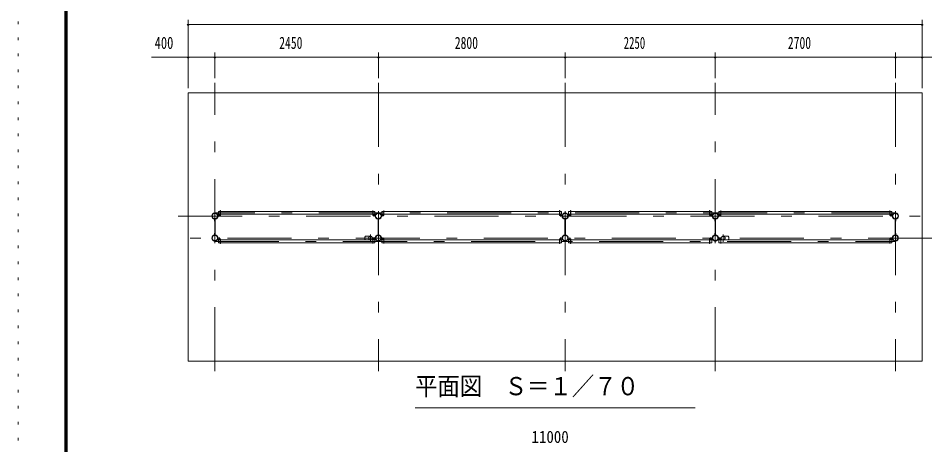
# Model space of a CAD drawing. Units: millimetres, scale not verified, with parts at other scales. Extents: x -33157 to 33170, y -14700 to 14700.
# Drawn here: x -8410 to 5182, y -5647 to 748 of the extents above; entities that cross this region are included whole.
import ezdxf
from ezdxf.enums import TextEntityAlignment as Align

# ---------------------------------------------------------------- set-up
doc = ezdxf.new("R2010")
doc.units = ezdxf.units.MM
doc.header["$LTSCALE"] = 80
doc.linetypes.add('USER3', pattern=[24, 12, -5, 2, -5])
doc.linetypes.add('USER4', pattern=[3, 0.5, -2.5])
for name, color, linetype, lineweight in [('0-2_1-07BOLD', 7, 'Continuous', 18), ('0-3_1-27CENTER', 3, 'USER3', 18), ('0-5_1-57DIM', 3, 'Continuous', 18), ('0-C_F-F1PAPER', 5, 'Continuous', 18), ('0-D_F-E_J_ADD', 5, 'USER4', 18)]:
    doc.layers.add(name, color=color, linetype=linetype, lineweight=lineweight)
doc.styles.add('ＭＳ ゴシック', font='')
doc.styles.get('ＭＳ ゴシック').set_extended_font_data('MS Gothic')

msp = doc.modelspace()

# ---------------------------------------------------------------- linework, layer by layer
at = {"layer": '0-2_1-07BOLD'}
for p, q in [((-5375.86, -2146.96), (-3094.96, -2146.96)), ((-2925.86, -2146.96), (-294.96, -2146.96)), ((1955.05, -2146.96), (-125.85, -2146.96)), ((2124.15, -2146.96), (4655.05, -2146.96)), ((-5463.4, -2503.01), (-5463.4, -2261.91)), ((-5457.4, -2261.91), (-5457.4, -2503.01)), ((-5415.86, -2209.46), (-5415.86, -2229.46)), ((-5381.06, -2204.26), (-5410.66, -2204.26)), ((-5410.66, -2207.46), (-5381.06, -2207.46)), ((-3094.96, -2189.66), (-5375.86, -2189.66)), ((-3062.91, -2189.66), (-3091.76, -2189.66)), ((-3089.76, -2204.26), (-3060.16, -2204.26)), ((-3060.16, -2207.46), (-3089.76, -2207.46)), ((-3013.4, -2503.01), (-3013.4, -2261.91)), ((-3007.4, -2261.91), (-3007.4, -2503.01)), ((-2931.06, -2204.26), (-2960.66, -2204.26)), ((-2960.66, -2207.46), (-2931.06, -2207.46)), ((-294.96, -2189.66), (-2925.86, -2189.66)), ((-262.91, -2189.66), (-291.76, -2189.66)), ((-289.76, -2204.26), (-260.16, -2204.26)), ((-260.16, -2207.46), (-289.76, -2207.46)), ((-254.95, -2209.46), (-254.95, -2229.46)), ((-213.4, -2261.91), (-213.4, -2503.01)), ((-207.4, -2503.01), (-207.4, -2261.91)), ((-160.65, -2204.26), (-131.05, -2204.26)), ((-131.05, -2207.46), (-160.65, -2207.46)), ((-125.85, -2189.66), (1955.05, -2189.66)), ((1958.25, -2189.66), (1987.1, -2189.66)), ((1960.25, -2204.26), (1989.85, -2204.26)), ((1989.85, -2207.46), (1960.25, -2207.46)), ((2036.59, -2503.01), (2036.59, -2261.91)), ((2042.59, -2261.91), (2042.59, -2503.01)), ((2118.95, -2204.26), (2089.35, -2204.26)), ((2089.35, -2207.46), (2118.95, -2207.46)), ((4655.05, -2189.66), (2124.15, -2189.66)), ((4687.1, -2189.66), (4658.25, -2189.66)), ((4660.25, -2204.26), (4689.85, -2204.26)), ((4689.85, -2207.46), (4660.25, -2207.46)), ((4695.05, -2209.46), (4695.05, -2229.46)), ((4736.59, -2261.91), (4736.59, -2503.01)), ((4742.59, -2503.01), (4742.59, -2261.91)), ((-5410.66, -2557.46), (-5381.06, -2557.46)), ((-5381.06, -2560.66), (-5410.66, -2560.66)), ((-5375.86, -2575.26), (-3094.96, -2575.26)), ((-3205.5, -2519.96), (-3137.92, -2519.96)), ((-3137.92, -2574.96), (-3205.5, -2574.96)), ((-3101.07, -2544.45), (-3054.85, -2544.45)), ((-3054.85, -2550.45), (-3101.07, -2550.45)), ((-3056.33, -2542.85), (-3099.67, -2542.85)), ((-3099.67, -2552.06), (-3056.33, -2552.06)), ((-3091.76, -2575.26), (-3062.91, -2575.26)), ((-3060.16, -2557.46), (-3089.76, -2557.46)), ((-3089.76, -2560.66), (-3060.16, -2560.66)), ((-3054.96, -2555.46), (-3054.96, -2535.46)), ((-2965.86, -2555.46), (-2965.86, -2535.46)), ((-2960.66, -2557.46), (-2931.06, -2557.46)), ((-2931.06, -2560.66), (-2960.66, -2560.66)), ((-294.96, -2575.26), (-2925.86, -2575.26)), ((-262.91, -2575.26), (-291.76, -2575.26)), ((-260.16, -2557.46), (-289.76, -2557.46)), ((-289.76, -2560.66), (-260.16, -2560.66)), ((-160.65, -2557.46), (-131.05, -2557.46)), ((-131.05, -2560.66), (-160.65, -2560.66)), ((1955.05, -2575.26), (-125.85, -2575.26)), ((1987.1, -2575.26), (1958.25, -2575.26)), ((1989.85, -2557.46), (1960.25, -2557.46)), ((1960.25, -2560.66), (1989.85, -2560.66)), ((1995.05, -2555.46), (1995.05, -2535.46)), ((2084.05, -2544.45), (2130.26, -2544.45)), ((2130.26, -2550.45), (2084.05, -2550.45)), ((2128.86, -2542.85), (2085.52, -2542.85)), ((2085.52, -2552.06), (2128.86, -2552.06)), ((2089.35, -2557.46), (2118.95, -2557.46)), ((2118.95, -2560.66), (2089.35, -2560.66)), ((2124.15, -2575.26), (4655.05, -2575.26)), ((2234.69, -2519.96), (2167.11, -2519.96)), ((2167.11, -2574.96), (2234.69, -2574.96)), ((4658.25, -2562.66), (4658.25, -2628.46)), ((4689.85, -2557.46), (4660.25, -2557.46)), ((4660.25, -2560.66), (4689.85, -2560.66)), ((-3094.96, -2617.96), (-5375.86, -2617.96)), ((-2925.86, -2617.96), (-294.96, -2617.96)), ((-125.85, -2617.96), (1955.05, -2617.96)), ((4655.05, -2617.96), (2124.15, -2617.96)), ((4687.1, -2617.96), (4658.25, -2617.96))]:
    msp.add_line(p, q, dxfattribs=at)
msp.add_lwpolyline([(5139.6, -4392.46), (5139.6, -372.46), (-5860.41, -372.46), (-5860.41, -4392.46)], close=True, dxfattribs=at)
for points in [[(-5379.06, -2189.66), (-5407.91, -2189.66), (-5407.91, -2146.96), (-5379.06, -2146.96)], [(-5379.06, -2202.26), (-5379.06, -2136.46), (-5375.86, -2136.46), (-5375.86, -2202.26)], [(-3091.76, -2202.26), (-3091.76, -2136.46), (-3094.96, -2136.46), (-3094.96, -2202.26)], [(-3091.76, -2146.96), (-3062.91, -2146.96), (-3062.91, -2189.66)], [(-2929.06, -2189.66), (-2957.91, -2189.66), (-2957.91, -2146.96), (-2929.06, -2146.96)], [(-2925.86, -2202.26), (-2925.86, -2136.46), (-2929.06, -2136.46), (-2929.06, -2202.26)], [(-291.76, -2202.26), (-291.76, -2136.46), (-294.96, -2136.46), (-294.96, -2202.26)], [(-291.76, -2146.96), (-262.91, -2146.96), (-262.91, -2189.66)], [(-129.05, -2146.96), (-157.9, -2146.96), (-157.9, -2189.66), (-129.05, -2189.66)], [(-129.05, -2202.26), (-129.05, -2136.46), (-125.85, -2136.46), (-125.85, -2202.26)], [(1958.25, -2202.26), (1958.25, -2136.46), (1955.05, -2136.46), (1955.05, -2202.26)], [(1987.1, -2189.66), (1987.1, -2146.96), (1958.25, -2146.96)], [(2120.95, -2189.66), (2092.1, -2189.66), (2092.1, -2146.96), (2120.95, -2146.96)], [(2124.15, -2202.26), (2124.15, -2136.46), (2120.95, -2136.46), (2120.95, -2202.26)], [(4658.25, -2202.26), (4658.25, -2136.46), (4655.05, -2136.46), (4655.05, -2202.26)], [(4658.25, -2146.96), (4687.1, -2146.96), (4687.1, -2189.66)], [(-5465, -2263.38), (-5465, -2292.46), (-5463.4, -2292.46)], [(-5457.4, -2292.46), (-5455.8, -2292.46), (-5455.8, -2263.38)], [(-5415.86, -2229.46), (-5412.66, -2229.46), (-5412.66, -2209.46)], [(-3054.96, -2209.46), (-3054.96, -2229.46), (-3058.16, -2229.46), (-3058.16, -2209.46)], [(-3015, -2263.38), (-3015, -2292.46), (-3013.4, -2292.46)], [(-3007.4, -2292.46), (-3005.8, -2292.46), (-3005.8, -2263.38)], [(-2962.66, -2209.46), (-2962.66, -2229.46), (-2965.86, -2229.46), (-2965.86, -2209.46)], [(-254.95, -2229.46), (-258.15, -2229.46), (-258.15, -2209.46)], [(-213.4, -2292.46), (-215, -2292.46), (-215, -2263.38)], [(-205.8, -2263.38), (-205.8, -2292.46), (-207.4, -2292.46)], [(-162.65, -2209.46), (-162.65, -2229.46), (-165.85, -2229.46), (-165.85, -2209.46)], [(1995.05, -2209.46), (1995.05, -2229.46), (1991.85, -2229.46), (1991.85, -2209.46)], [(2034.99, -2263.38), (2034.99, -2292.46), (2036.59, -2292.46)], [(2042.59, -2292.46), (2044.2, -2292.46), (2044.2, -2263.38)], [(2087.35, -2209.46), (2087.35, -2229.46), (2084.15, -2229.46), (2084.15, -2209.46)], [(4695.05, -2229.46), (4691.85, -2229.46), (4691.85, -2209.46)], [(4736.59, -2292.46), (4734.99, -2292.46), (4734.99, -2263.38)], [(4744.19, -2263.38), (4744.19, -2292.46), (4742.59, -2292.46)], [(-5463.4, -2472.46), (-5465, -2472.46), (-5465, -2501.54)], [(-5455.8, -2501.54), (-5455.8, -2472.46), (-5457.4, -2472.46)], [(-5412.66, -2555.46), (-5412.66, -2535.46), (-5415.86, -2535.46), (-5415.86, -2555.46)], [(-5379.06, -2617.96), (-5407.91, -2617.96), (-5407.91, -2575.26), (-5379.06, -2575.26)], [(-5375.86, -2562.66), (-5375.86, -2628.46), (-5379.06, -2628.46), (-5379.06, -2562.66)], [(-3091.76, -2562.66), (-3091.76, -2628.46), (-3094.96, -2628.46), (-3094.96, -2562.66)], [(-3062.91, -2575.26), (-3062.91, -2617.96), (-3091.76, -2617.96)], [(-3054.96, -2535.46), (-3058.16, -2535.46), (-3058.16, -2555.46)], [(-3013.4, -2472.46), (-3015, -2472.46), (-3015, -2501.54)], [(-3005.8, -2501.54), (-3005.8, -2472.46), (-3007.4, -2472.46)], [(-2965.86, -2535.46), (-2962.66, -2535.46), (-2962.66, -2555.46)], [(-2929.06, -2575.26), (-2957.91, -2575.26), (-2957.91, -2617.96), (-2929.06, -2617.96)], [(-2929.06, -2562.66), (-2929.06, -2628.46), (-2925.86, -2628.46), (-2925.86, -2562.66)], [(-291.76, -2562.66), (-291.76, -2628.46), (-294.96, -2628.46), (-294.96, -2562.66)], [(-291.76, -2617.96), (-262.91, -2617.96), (-262.91, -2575.26)], [(-254.95, -2555.46), (-254.95, -2535.46), (-258.15, -2535.46), (-258.15, -2555.46)], [(-215, -2501.54), (-215, -2472.46), (-213.4, -2472.46)], [(-207.4, -2472.46), (-205.8, -2472.46), (-205.8, -2501.54)], [(-162.65, -2555.46), (-162.65, -2535.46), (-165.85, -2535.46), (-165.85, -2555.46)], [(-129.05, -2575.26), (-157.9, -2575.26), (-157.9, -2617.96), (-129.05, -2617.96)], [(-125.85, -2562.66), (-125.85, -2628.46), (-129.05, -2628.46), (-129.05, -2562.66)], [(1958.25, -2562.66), (1958.25, -2628.46), (1955.05, -2628.46), (1955.05, -2562.66)], [(1958.25, -2617.96), (1987.1, -2617.96), (1987.1, -2575.26)], [(1995.05, -2535.46), (1991.85, -2535.46), (1991.85, -2555.46)], [(2036.59, -2472.46), (2034.99, -2472.46), (2034.99, -2501.54)], [(2044.2, -2501.54), (2044.2, -2472.46), (2042.59, -2472.46)], [(2084.15, -2555.46), (2084.15, -2535.46), (2087.35, -2535.46), (2087.35, -2555.46)], [(2120.95, -2617.96), (2092.1, -2617.96), (2092.1, -2575.26), (2120.95, -2575.26)], [(2120.95, -2562.66), (2120.95, -2628.46), (2124.15, -2628.46), (2124.15, -2562.66)], [(4658.25, -2628.46), (4655.05, -2628.46), (4655.05, -2562.66)], [(4658.25, -2575.26), (4687.1, -2575.26), (4687.1, -2617.96)], [(4691.85, -2555.46), (4691.85, -2535.46), (4695.05, -2535.46), (4695.05, -2555.46)], [(4734.99, -2501.54), (4734.99, -2472.46), (4736.59, -2472.46)], [(4742.59, -2472.46), (4744.19, -2472.46), (4744.19, -2501.54)]]:
    msp.add_lwpolyline(points, dxfattribs=at)
for centre, radius in [((-5460.41, -2217.46), 44.55), ((-5460.41, -2169.06), 2.25), ((-3010.41, -2217.46), 44.55), ((-3010.41, -2169.06), 2.25), ((-210.4, -2217.46), 44.55), ((-210.4, -2169.06), 3.85), ((-210.4, -2169.06), 2.25), ((2039.6, -2217.46), 44.55), ((2039.6, -2169.06), 2.25), ((4739.6, -2217.46), 44.55), ((4739.6, -2169.06), 2.25), ((-5460.41, -2217.46), 40.35), ((-3010.41, -2217.46), 40.35), ((-210.4, -2217.46), 40.35), ((2039.6, -2217.46), 40.35), ((4739.6, -2217.46), 40.35), ((-5460.41, -2547.46), 44.55), ((-5460.41, -2547.46), 40.35), ((-3159.76, -2547.46), 2.25), ((-3128.41, -2547.46), 27.5), ((-3010.41, -2547.46), 46.15), ((-3010.41, -2547.46), 44.55), ((-3010.41, -2547.46), 40.35), ((-2962, -2547.46), 2.25), ((-210.4, -2547.46), 44.55), ((-210.4, -2547.46), 40.35), ((1991.2, -2547.46), 2.25), ((2039.6, -2547.46), 46.15), ((2039.6, -2547.46), 44.55), ((2039.6, -2547.46), 40.35), ((2157.6, -2547.46), 27.5), ((2188.95, -2547.46), 2.25), ((4739.6, -2547.46), 44.55), ((4739.6, -2547.46), 40.35), ((-5460.41, -2595.86), 2.25), ((-3010.41, -2595.86), 2.25), ((-210.4, -2595.86), 3.85), ((-210.4, -2595.86), 2.25), ((2039.6, -2595.86), 2.25), ((4739.6, -2595.86), 2.25)]:
    msp.add_circle(centre, radius, dxfattribs=at)
for centre, radius, start, end in [((-5460.41, -2217.46), 46.15, 93.78961, 264.28209), ((-5460.41, -2169.06), 3.85, 322.09525, 270.00276), ((-5460.41, -2217.46), 46.15, 275.72758, 90.00154), ((-3010.41, -2217.46), 46.15, 93.78961, 264.28209), ((-3010.41, -2169.06), 3.85, 322.09525, 270.00276), ((-3010.41, -2217.46), 46.15, 275.72758, 90.00154), ((-210.4, -2217.46), 46.15, 275.71791, 264.28209), ((2039.6, -2217.46), 46.15, 89.99846, 264.27242), ((2039.6, -2169.06), 3.85, 269.99724, 217.90475), ((2039.6, -2217.46), 46.15, 275.71791, 86.21039), ((4739.6, -2217.46), 46.15, 89.99846, 264.27242), ((4739.6, -2169.06), 3.85, 269.99724, 217.90475), ((4739.6, -2217.46), 46.15, 275.71791, 86.21039), ((-5410.66, -2209.46), 5.2, 90, 180), ((-5410.66, -2209.46), 2, 90, 180), ((-5381.06, -2202.26), 2, 270, 0), ((-5381.06, -2202.26), 5.2, 270, 0), ((-3089.76, -2202.26), 5.2, 180, 270), ((-3089.76, -2202.26), 2, 180, 270), ((-3060.16, -2209.46), 5.2, 0, 90), ((-3060.16, -2209.46), 2, 0, 90), ((-2960.66, -2209.46), 5.2, 90, 180), ((-2960.66, -2209.46), 2, 90, 180), ((-2931.06, -2202.26), 2, 270, 0), ((-2931.06, -2202.26), 5.2, 270, 0), ((-289.76, -2202.26), 5.2, 180, 270), ((-289.76, -2202.26), 2, 180, 270), ((-260.16, -2209.46), 5.2, 0, 90), ((-260.16, -2209.46), 2, 0, 90), ((-160.65, -2209.46), 5.2, 90, 180), ((-160.65, -2209.46), 2, 90, 180), ((-131.05, -2202.26), 2, 270, 0), ((-131.05, -2202.26), 5.2, 270, 0), ((1960.25, -2202.26), 5.2, 180, 270), ((1960.25, -2202.26), 2, 180, 270), ((1989.85, -2209.46), 5.2, 0, 90), ((1989.85, -2209.46), 2, 0, 90), ((2089.35, -2209.46), 5.2, 90, 180), ((2089.35, -2209.46), 2, 90, 180), ((2118.95, -2202.26), 2, 270, 0), ((2118.95, -2202.26), 5.2, 270, 0), ((4660.25, -2202.26), 5.2, 180, 270), ((4660.25, -2202.26), 2, 180, 270), ((4689.85, -2209.46), 5.2, 0, 90), ((4689.85, -2209.46), 2, 0, 90), ((-5460.41, -2547.46), 46.15, 95.71837, 266.21085), ((-5460.41, -2547.46), 46.15, 269.99892, 84.27287), ((-5410.66, -2555.46), 5.2, 180, 270), ((-5410.66, -2555.46), 2, 180, 270), ((-5381.06, -2562.66), 5.2, 0, 90), ((-5381.06, -2562.66), 2, 0, 90), ((-3170.01, -2547.46), 44.9, 142.23546, 217.76454), ((-3159.76, -2547.46), 3.85, 51.34222, 0), ((-3128.41, -2547.46), 29.1, 9.09488, 180), ((-3128.41, -2547.46), 29.1, 185.93016, 252.80957), ((-3111, -2547.46), 44.9, 142.23546, 160.41136), ((-3111, -2547.46), 44.9, 199.58864, 217.76454), ((-3128.41, -2547.46), 29.1, 287.19043, 350.90512), ((-3089.76, -2562.66), 5.2, 90, 180), ((-3089.76, -2562.66), 2, 90, 180), ((-3060.16, -2555.46), 2, 270, 0), ((-3060.16, -2555.46), 5.2, 270, 0), ((-2960.66, -2555.46), 5.2, 180, 270), ((-2962, -2547.46), 3.85, 180, 127.90752), ((-2960.66, -2555.46), 2, 180, 270), ((-2931.06, -2562.66), 5.2, 0, 90), ((-2931.06, -2562.66), 2, 0, 90), ((-289.76, -2562.66), 5.2, 90, 180), ((-289.76, -2562.66), 2, 90, 180), ((-260.16, -2555.46), 2, 270, 0), ((-260.16, -2555.46), 5.2, 270, 0), ((-210.4, -2547.46), 46.15, 95.71837, 84.28163), ((-160.65, -2555.46), 5.2, 180, 270), ((-160.65, -2555.46), 2, 180, 270), ((-131.05, -2562.66), 5.2, 0, 90), ((-131.05, -2562.66), 2, 0, 90), ((1960.25, -2562.66), 5.2, 90, 180), ((1960.25, -2562.66), 2, 90, 180), ((1991.2, -2547.46), 3.85, 52.09248, 0), ((1989.85, -2555.46), 2, 270, 0), ((1989.85, -2555.46), 5.2, 270, 0), ((2089.35, -2555.46), 5.2, 180, 270), ((2089.35, -2555.46), 2, 180, 270), ((2118.95, -2562.66), 5.2, 0, 90), ((2118.95, -2562.66), 2, 0, 90), ((2157.6, -2547.46), 29.1, 0, 170.90512), ((2157.6, -2547.46), 29.1, 189.09488, 252.80957), ((2157.6, -2547.46), 29.1, 287.19043, 354.06984), ((2140.19, -2547.46), 44.9, 19.58864, 37.76454), ((2140.19, -2547.46), 44.9, 322.23546, 340.41136), ((2188.95, -2547.46), 3.85, 180, 128.65778), ((2199.2, -2547.46), 44.9, 322.23546, 37.76454), ((4660.25, -2562.66), 5.2, 90, 180), ((4660.25, -2562.66), 2, 90, 180), ((4689.85, -2555.46), 2, 270, 0), ((4689.85, -2555.46), 5.2, 270, 0), ((4739.6, -2547.46), 46.15, 95.72713, 270.00108), ((4739.6, -2547.46), 46.15, 273.78915, 84.28163), ((-5460.41, -2595.86), 3.85, 90, 37.90752), ((-3010.41, -2595.86), 3.85, 90, 37.90752), ((2039.6, -2595.86), 3.85, 142.09248, 90), ((4739.6, -2595.86), 3.85, 142.09248, 90)]:
    msp.add_arc(centre, radius, start, end, dxfattribs=at)
at = {"layer": '0-3_1-27CENTER'}
for p, q in [((-5460.41, -4542.46), (-5460.41, -222.46)), ((-3010.41, -222.46), (-3010.41, -4542.46)), ((-210.4, -222.46), (-210.4, -4542.46)), ((2039.6, -4542.46), (2039.6, -222.46)), ((4739.6, -222.46), (4739.6, -4542.46)), ((4739.6, -2168.31), (-5460.41, -2168.31)), ((-6010.41, -2217.46), (5289.6, -2217.46)), ((-5390.86, -2184.66), (-5390.86, -2226.46)), ((-3079.96, -2184.66), (-3079.96, -2226.46)), ((-2940.86, -2226.46), (-2940.86, -2184.66)), ((-279.96, -2226.46), (-279.96, -2184.66)), ((-140.85, -2184.66), (-140.85, -2226.46)), ((1970.05, -2226.46), (1970.05, -2184.66)), ((2109.15, -2184.66), (2109.15, -2226.46)), ((4670.05, -2226.46), (4670.05, -2184.66)), ((5289.6, -2547.46), (-6010.41, -2547.46)), ((-5390.86, -2538.46), (-5390.86, -2580.26)), ((-3128.41, -2492.46), (-3128.41, -2602.46)), ((-3079.96, -2538.46), (-3079.96, -2580.26)), ((-3077.93, -2558.22), (-3077.93, -2536.69)), ((-2940.86, -2580.26), (-2940.86, -2538.46)), ((-279.96, -2580.26), (-279.96, -2538.46)), ((-140.85, -2538.46), (-140.85, -2580.26)), ((1970.05, -2538.46), (1970.05, -2580.26)), ((2107.12, -2536.69), (2107.12, -2558.22)), ((2109.15, -2580.26), (2109.15, -2538.46)), ((2157.6, -2602.46), (2157.6, -2492.46)), ((4670.05, -2580.26), (4670.05, -2538.46)), ((-5460.41, -2596.61), (4739.6, -2596.61))]:
    msp.add_line(p, q, dxfattribs=at)
at = {"layer": '0-5_1-57DIM'}
for p, q in [((-5860.41, -302.46), (-5860.41, 722.54)), ((5139.6, -302.46), (5139.6, 722.54)), ((-5846.41, 652.54), (-5874.41, 652.54)), ((-5860.41, 652.54), (5139.6, 652.54)), ((5153.6, 652.54), (5125.6, 652.54)), ((-5860.41, 162.54), (-6409.91, 162.54)), ((-5846.41, 162.54), (-5874.41, 162.54)), ((-5860.41, 162.54), (-5460.41, 162.54)), ((-5446.41, 162.54), (-5474.41, 162.54)), ((-5460.41, 232.54), (-5460.41, -152.46)), ((-5460.41, 162.54), (-3010.41, 162.54)), ((-2996.41, 162.54), (-3024.41, 162.54)), ((-3010.41, -152.46), (-3010.41, 232.54)), ((-3010.41, 162.54), (-210.4, 162.54)), ((-196.4, 162.54), (-224.4, 162.54)), ((-210.4, 232.54), (-210.4, -152.46)), ((-210.4, 162.54), (2039.6, 162.54)), ((2053.6, 162.54), (2025.6, 162.54)), ((2039.6, -152.46), (2039.6, 232.54)), ((2039.6, 162.54), (4739.6, 162.54)), ((4753.6, 162.54), (4725.6, 162.54)), ((4739.6, 232.54), (4739.6, -152.46)), ((4739.6, 162.54), (5139.6, 162.54)), ((5153.6, 162.54), (5125.6, 162.54)), ((5139.6, 162.54), (5689.1, 162.54)), ((-2460.41, -5092.46), (1739.59, -5092.46))]:
    msp.add_line(p, q, dxfattribs=at)
for centre in [(-5860.41, 652.54), (5139.6, 652.54), (-5860.41, 162.54), (-5460.41, 162.54), (-3010.41, 162.54), (-210.4, 162.54), (2039.6, 162.54), (4739.6, 162.54), (5139.6, 162.54)]:
    msp.add_arc(centre, 14, 180, 0, dxfattribs=at)
at = {"layer": '0-C_F-F1PAPER'}
for points in [[(32470.14, -14000), (32470.14, 14140), (-7709.86, 14140), (-7709.86, -14000)], [(32466.63, -13996.5), (32466.63, 14136.5), (-7706.36, 14136.5), (-7706.36, -13996.5)], [(32463.14, -13993), (-7702.86, -13993), (-7702.86, 14133), (32463.14, 14133)], [(32459.63, -13989.5), (32459.63, 14129.5), (-7699.36, 14129.5), (-7699.36, -13989.5)], [(32456.14, -13986), (-7695.86, -13986), (-7695.86, 14126), (32456.14, 14126)], [(32452.64, -13982.5), (32452.64, 14122.5), (-7692.36, 14122.5), (-7692.36, -13982.5)], [(32449.13, -13979), (-7688.86, -13979), (-7688.86, 14119), (32449.13, 14119)], [(32445.64, -13975.5), (32445.64, 14115.5), (-7685.36, 14115.5), (-7685.36, -13975.5)], [(32442.13, -13972), (32442.13, 14112), (-7681.86, 14112), (-7681.86, -13972)], [(32438.64, -13968.5), (32438.64, 14108.5), (-7678.36, 14108.5), (-7678.36, -13968.5)], [(32435.14, -13965), (-7674.86, -13965), (-7674.86, 14105), (32435.14, 14105)]]:
    msp.add_lwpolyline(points, close=True, dxfattribs=at)
at = {"layer": '0-D_F-E_J_ADD'}
msp.add_lwpolyline([(33170.14, -14700), (-8409.86, -14700), (-8409.86, 14700), (33170.14, 14700)], close=True, dxfattribs=at)

# ---------------------------------------------------------------- texts
at = {"layer": '0-5_1-57DIM', "color": 7, "style": 'ＭＳ ゴシック'}
for s, height, width, p in [('400', 182.3, 0.75, (-6362.83, 232.54)), ('2450', 182.3, 0.7, (-4495.82, 232.54)), ('2800', 182.3, 0.7, (-1864.18, 232.54)), ('2250', 182.3, 0.65, (667.24, 232.54)), ('2700', 182.3, 0.7, (3128.35, 232.54)), ('平面図\u3000Ｓ＝１／７０', 273.5, 0.9, (-2460.41, -4985.15)), ('11000', 182.3, 0.9, (-714.67, -5672.46))]:
    msp.add_text(s, height=height, dxfattribs=dict(at, width=width)).set_placement(p, align=Align.BOTTOM_LEFT)

doc.saveas('drawing.dxf')
